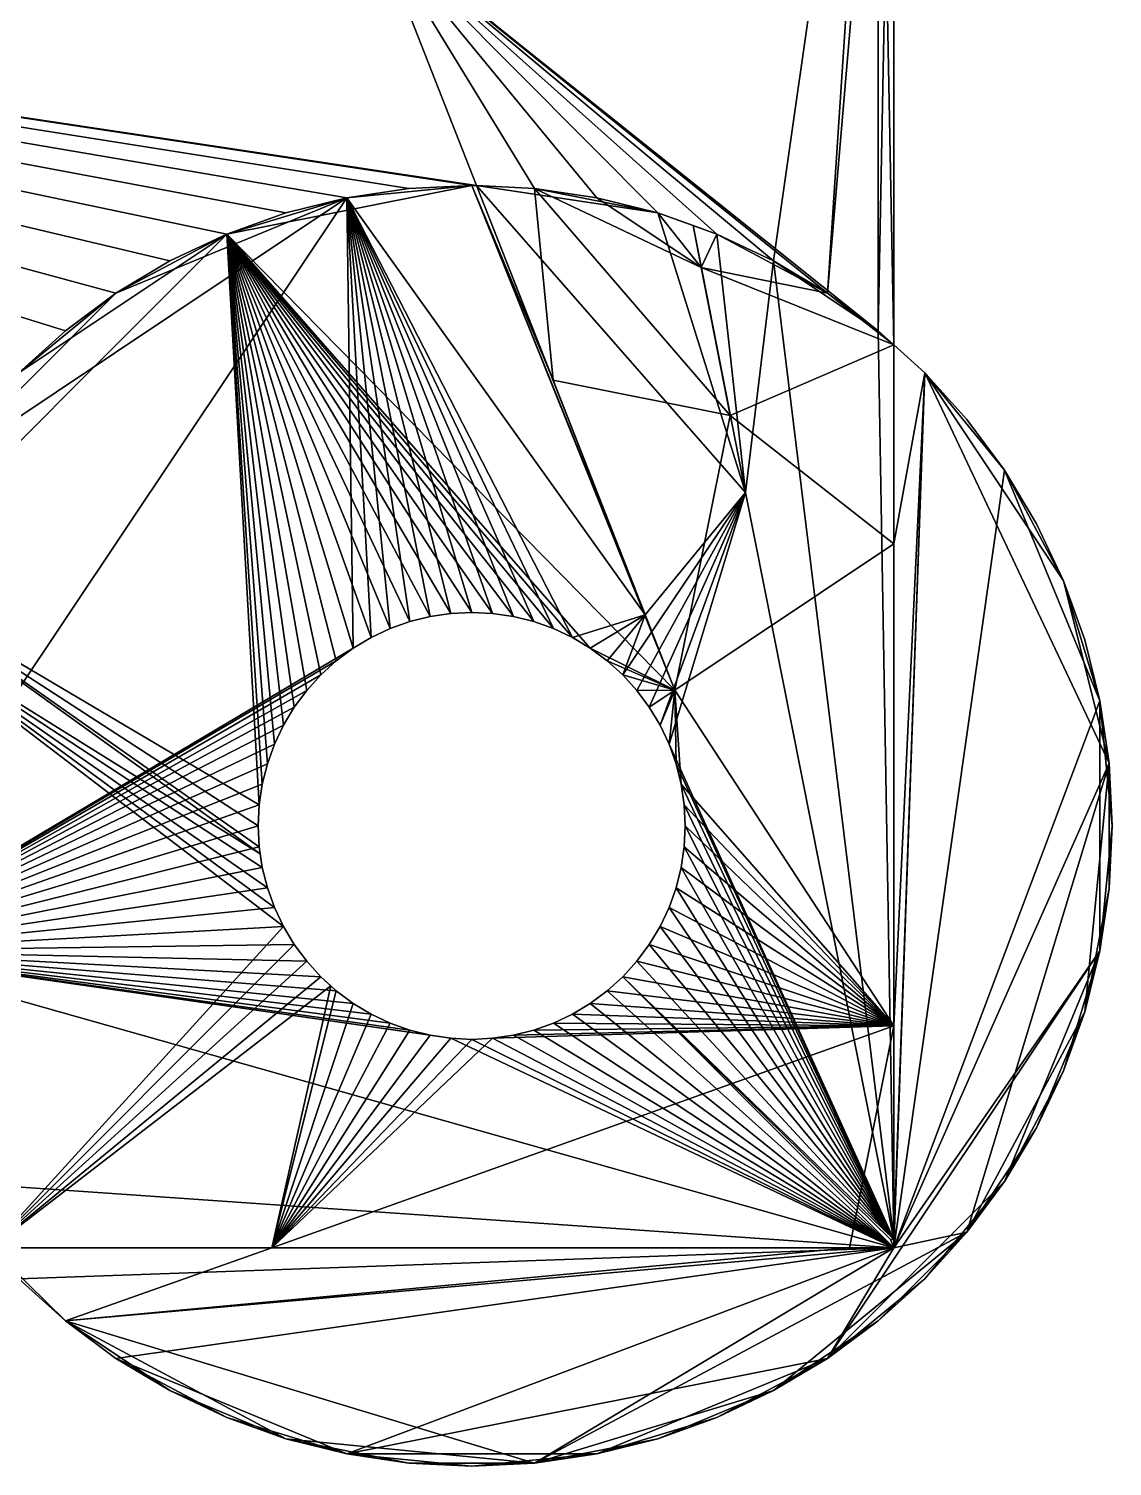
# Model space of a CAD drawing. Extents: x -12 to 12, y -68 to 54.
# Drawn here: x 3.4 to 11.52, y -67.52 to -56.75 of the extents above; entities that cross this region are included whole.
import ezdxf

# ---------------------------------------------------------------- set-up
doc = ezdxf.new("R2010")
doc.units = 0

msp = doc.modelspace()

# ---------------------------------------------------------------- linework, layer by layer
for points in [[(9.88, -52.894, -3), (9.763, -59.014, -3), (9.384, -58.733, -3)], [(9.763, -53, -3), (9.88, -52.894, -3), (9.384, -58.733, -3)], [(9.88, -52.894, -3), (9.88, -59.12, -3), (9.763, -59.014, -3)], [(9.88, -59.12, 3), (9.88, -52.894, 3), (9.763, -53, 3)], [(9.88, -59.12, 3), (9.88, -59.12, -3), (9.88, -52.894, -3)], [(9.88, -59.12, 3), (9.88, -52.894, -3), (9.88, -52.894, 3)], [(6, -56.007, -3), (9.763, -53, -3), (8.98, -58.491, -3)], [(9.763, -59.014, 3), (9.763, -53, 3), (6, -56.007, 3)], [(9.763, -53, -3), (9.384, -58.733, -3), (8.98, -58.491, -3)], [(9.763, -59.014, 3), (9.88, -59.12, 3), (9.763, -53, 3)], [(-6, -56.007, -3), (6, -56.007, -3), (6.754, -57.926, -3)], [(-6, -56.007, -3), (6.754, -57.926, -3), (6.718, -57.925, -3)], [(-6, -56.007, -3), (6.718, -57.925, -3), (6.247, -57.948, -3)], [(-6, -56.007, -3), (6.247, -57.948, -3), (5.781, -58.017, -3)], [(-6, -56.007, -3), (5.781, -58.017, -3), (5.324, -58.131, -3)], [(-6, -56.007, -3), (5.324, -58.131, -3), (4.881, -58.29, -3)], [(-6, -56.007, -3), (4.881, -58.29, -3), (4.455, -58.491, -3)], [(-6, -56.007, -3), (4.455, -58.491, -3), (4.051, -58.733, -3)], [(-6, -56.007, -3), (4.051, -58.733, -3), (3.672, -59.014, -3)], [(-6, -56.007, -3), (3.672, -59.014, -3), (3.323, -59.33, -3)], [(6.754, -57.926, 3), (6, -56.007, 3), (-6, -56.007, 3)], [(6.718, -57.925, 3), (6.754, -57.926, 3), (-6, -56.007, 3)], [(6.247, -57.948, 3), (6.718, -57.925, 3), (-6, -56.007, 3)], [(5.781, -58.017, 3), (6.247, -57.948, 3), (-6, -56.007, 3)], [(5.324, -58.131, 3), (5.781, -58.017, 3), (-6, -56.007, 3)], [(4.881, -58.29, 3), (5.324, -58.131, 3), (-6, -56.007, 3)], [(4.455, -58.491, 3), (4.881, -58.29, 3), (-6, -56.007, 3)], [(4.051, -58.733, 3), (4.455, -58.491, 3), (-6, -56.007, 3)], [(3.672, -59.014, 3), (4.051, -58.733, 3), (-6, -56.007, 3)], [(3.323, -59.33, 3), (3.672, -59.014, 3), (-6, -56.007, 3)], [(6, -56.007, -3), (8.98, -58.491, -3), (8.554, -58.29, -3)], [(6, -56.007, -3), (8.554, -58.29, -3), (8.111, -58.131, -3)], [(6, -56.007, -3), (8.111, -58.131, -3), (7.654, -58.017, -3)], [(6, -56.007, -3), (7.654, -58.017, -3), (7.188, -57.948, -3)], [(6, -56.007, -3), (7.188, -57.948, -3), (6.754, -57.926, -3)], [(9.384, -58.733, 3), (9.763, -59.014, 3), (6, -56.007, 3)], [(8.98, -58.491, 3), (9.384, -58.733, 3), (6, -56.007, 3)], [(8.554, -58.29, 3), (8.98, -58.491, 3), (6, -56.007, 3)], [(8.111, -58.131, 3), (8.554, -58.29, 3), (6, -56.007, 3)], [(7.654, -58.017, 3), (8.111, -58.131, 3), (6, -56.007, 3)], [(7.188, -57.948, 3), (7.654, -58.017, 3), (6, -56.007, 3)], [(6.754, -57.926, 3), (7.188, -57.948, 3), (6, -56.007, 3)], [(6.718, -57.925, 3), (5.781, -58.017, 3), (4.881, -58.29, 3)], [(8.239, -61.708, 3), (6.718, -57.925, 3), (4.881, -58.29, 3)], [(5.781, -58.017, -3), (6.247, -57.948, -3), (6.718, -57.925, -3)], [(5.781, -58.017, -3), (6.718, -57.925, -3), (8.016, -61.142, -3)], [(6.718, -57.925, 3), (6.247, -57.948, 3), (5.781, -58.017, 3)], [(6.718, -57.925, -3), (6.754, -57.926, -3), (8.016, -61.142, -3)], [(7.327, -59.385, 3), (6.754, -57.926, 3), (6.718, -57.925, 3)], [(8.239, -61.708, 3), (7.327, -59.385, 3), (6.718, -57.925, 3)], [(8.768, -60.226, -3), (8.016, -61.142, -3), (6.754, -57.926, -3)], [(6.754, -57.926, -3), (7.188, -57.948, -3), (8.111, -58.131, -3)], [(8.111, -58.131, -3), (8.768, -60.226, -3), (6.754, -57.926, -3)], [(7.188, -57.948, 3), (6.754, -57.926, 3), (7.327, -59.385, 3)], [(7.188, -57.948, -3), (7.654, -58.017, -3), (8.111, -58.131, -3)], [(8.437, -58.54, 3), (7.654, -58.017, 3), (7.188, -57.948, 3)], [(7.188, -57.948, 3), (7.327, -59.385, 3), (8.655, -59.649, 3)], [(8.437, -58.54, 3), (7.188, -57.948, 3), (8.655, -59.649, 3)], [(2.01, -63.661, -3), (2.726, -60.058, -3), (5.781, -58.017, -3)], [(2.01, -63.661, -3), (5.781, -58.017, -3), (5.829, -61.394, -3)], [(2.726, -60.058, -3), (4.051, -58.733, -3), (5.781, -58.017, -3)], [(4.051, -58.733, -3), (4.881, -58.29, -3), (5.781, -58.017, -3)], [(4.881, -58.29, -3), (5.324, -58.131, -3), (5.781, -58.017, -3)], [(5.781, -58.017, 3), (5.324, -58.131, 3), (4.881, -58.29, 3)], [(5.781, -58.017, -3), (8.016, -61.142, -3), (7.472, -61.313, -3)], [(5.781, -58.017, -3), (7.472, -61.313, -3), (7.33, -61.246, -3)], [(5.781, -58.017, -3), (7.33, -61.246, -3), (7.182, -61.193, -3)], [(5.781, -58.017, -3), (7.182, -61.193, -3), (7.03, -61.155, -3)], [(5.781, -58.017, -3), (7.03, -61.155, -3), (6.874, -61.132, -3)], [(5.781, -58.017, -3), (6.874, -61.132, -3), (6.718, -61.125, -3)], [(5.781, -58.017, -3), (6.718, -61.125, -3), (6.561, -61.132, -3)], [(5.781, -58.017, -3), (6.561, -61.132, -3), (6.405, -61.155, -3)], [(5.781, -58.017, -3), (6.405, -61.155, -3), (6.253, -61.193, -3)], [(5.781, -58.017, -3), (6.253, -61.193, -3), (6.105, -61.246, -3)], [(5.781, -58.017, -3), (6.105, -61.246, -3), (5.963, -61.313, -3)], [(5.781, -58.017, -3), (5.963, -61.313, -3), (5.829, -61.394, -3)], [(8.111, -58.131, 3), (7.654, -58.017, 3), (8.437, -58.54, 3)], [(8.554, -58.29, -3), (8.376, -58.226, -3), (8.111, -58.131, -3)], [(8.111, -58.131, -3), (8.376, -58.226, -3), (8.768, -60.226, -3)], [(8.111, -58.131, 3), (8.376, -58.226, 3), (8.554, -58.29, 3)], [(8.111, -58.131, 3), (8.437, -58.54, 3), (8.376, -58.226, 3)], [(8.768, -60.226, -3), (8.376, -58.226, -3), (8.554, -58.29, -3)], [(8.554, -58.29, 3), (8.376, -58.226, 3), (8.437, -58.54, 3)], [(4.881, -58.29, 3), (3.323, -59.33, 3), (2.283, -60.888, 3)], [(4.881, -58.29, 3), (2.283, -60.888, 3), (5.125, -62.568, 3)], [(4.881, -58.29, 3), (4.051, -58.733, 3), (3.323, -59.33, 3)], [(4.051, -58.733, -3), (4.455, -58.491, -3), (4.881, -58.29, -3)], [(4.881, -58.29, 3), (4.455, -58.491, 3), (4.051, -58.733, 3)], [(4.881, -58.29, 3), (5.125, -62.568, 3), (5.148, -62.412, 3)], [(4.881, -58.29, 3), (5.148, -62.412, 3), (5.186, -62.26, 3)], [(4.881, -58.29, 3), (5.186, -62.26, 3), (5.239, -62.112, 3)], [(4.881, -58.29, 3), (5.239, -62.112, 3), (5.306, -61.97, 3)], [(4.881, -58.29, 3), (5.306, -61.97, 3), (5.387, -61.836, 3)], [(4.881, -58.29, 3), (5.387, -61.836, 3), (5.481, -61.709, 3)], [(4.881, -58.29, 3), (5.481, -61.709, 3), (5.586, -61.593, 3)], [(4.881, -58.29, 3), (5.586, -61.593, 3), (5.702, -61.488, 3)], [(4.881, -58.29, 3), (5.702, -61.488, 3), (5.829, -61.394, 3)], [(4.881, -58.29, 3), (5.829, -61.394, 3), (5.963, -61.313, 3)], [(4.881, -58.29, 3), (5.963, -61.313, 3), (6.105, -61.246, 3)], [(4.881, -58.29, 3), (6.105, -61.246, 3), (6.253, -61.193, 3)], [(4.881, -58.29, 3), (6.253, -61.193, 3), (6.405, -61.155, 3)], [(4.881, -58.29, 3), (6.405, -61.155, 3), (6.561, -61.132, 3)], [(4.881, -58.29, 3), (6.561, -61.132, 3), (6.718, -61.125, 3)], [(4.881, -58.29, 3), (6.718, -61.125, 3), (6.874, -61.132, 3)], [(4.881, -58.29, 3), (6.874, -61.132, 3), (7.03, -61.155, 3)], [(4.881, -58.29, 3), (7.03, -61.155, 3), (7.182, -61.193, 3)], [(4.881, -58.29, 3), (7.182, -61.193, 3), (7.33, -61.246, 3)], [(4.881, -58.29, 3), (7.33, -61.246, 3), (7.472, -61.313, 3)], [(4.881, -58.29, 3), (7.472, -61.313, 3), (7.606, -61.394, 3)], [(8.239, -61.708, 3), (4.881, -58.29, 3), (7.606, -61.394, 3)], [(9.384, -58.733, 3), (8.554, -58.29, 3), (8.437, -58.54, 3)], [(8.768, -60.226, -3), (8.554, -58.29, -3), (8.98, -58.491, -3)], [(9.384, -58.733, 3), (8.98, -58.491, 3), (8.554, -58.29, 3)], [(8.768, -60.226, -3), (8.98, -58.491, -3), (9.88, -65.824, -3)], [(8.98, -58.491, -3), (9.384, -58.733, -3), (9.763, -59.014, -3)], [(8.98, -58.491, -3), (9.763, -59.014, -3), (9.88, -65.824, -3)], [(9.88, -59.12, 3), (9.384, -58.733, 3), (8.437, -58.54, 3)], [(8.437, -58.54, 3), (8.655, -59.649, 3), (9.88, -59.12, 3)], [(2.726, -60.058, -3), (3.323, -59.33, -3), (4.051, -58.733, -3)], [(3.323, -59.33, -3), (3.672, -59.014, -3), (4.051, -58.733, -3)], [(4.051, -58.733, 3), (3.672, -59.014, 3), (3.323, -59.33, 3)], [(9.88, -59.12, 3), (9.763, -59.014, 3), (9.384, -58.733, 3)], [(9.763, -59.014, -3), (9.88, -59.12, -3), (9.88, -65.824, -3)], [(8.655, -59.649, 3), (9.88, -60.611, 3), (9.88, -59.12, 3)], [(10.112, -59.33, 3), (9.88, -59.12, 3), (9.88, -60.611, 3)], [(9.88, -59.12, 3), (10.112, -59.33, 3), (10.112, -59.33, -3)], [(9.88, -59.12, 3), (10.112, -59.33, -3), (9.88, -59.12, -3)], [(9.88, -65.824, -3), (9.88, -59.12, -3), (10.112, -59.33, -3)], [(10.112, -59.33, 3), (9.88, -60.611, 3), (9.88, -64.223, 3)], [(10.112, -59.33, 3), (9.88, -64.223, 3), (9.88, -65.887, 3)], [(11.494, -62.254, 3), (10.112, -59.33, 3), (9.88, -65.887, 3)], [(9.88, -65.887, -3), (9.88, -65.824, -3), (10.112, -59.33, -3)], [(9.88, -65.887, -3), (10.112, -59.33, -3), (10.709, -60.058, -3)], [(10.112, -59.33, -3), (10.112, -59.33, 3), (10.428, -59.679, 3)], [(10.112, -59.33, -3), (10.428, -59.679, 3), (10.428, -59.679, -3)], [(10.709, -60.058, 3), (10.428, -59.679, 3), (10.112, -59.33, 3)], [(11.152, -60.888, 3), (10.709, -60.058, 3), (10.112, -59.33, 3)], [(11.494, -62.254, 3), (11.152, -60.888, 3), (10.112, -59.33, 3)], [(10.112, -59.33, -3), (10.428, -59.679, -3), (10.709, -60.058, -3)], [(8.239, -61.708, 3), (8.655, -59.649, 3), (7.327, -59.385, 3)], [(8.655, -59.649, 3), (8.239, -61.708, 3), (9.88, -60.611, 3)], [(10.428, -59.679, -3), (10.428, -59.679, 3), (10.709, -60.058, 3)], [(10.428, -59.679, -3), (10.709, -60.058, 3), (10.709, -60.058, -3)], [(9.88, -65.887, -3), (10.709, -60.058, -3), (11.425, -61.788, -3)], [(10.709, -60.058, -3), (10.709, -60.058, 3), (10.951, -60.462, 3)], [(10.709, -60.058, -3), (10.951, -60.462, 3), (10.951, -60.462, -3)], [(11.152, -60.888, 3), (10.951, -60.462, 3), (10.709, -60.058, 3)], [(10.709, -60.058, -3), (10.951, -60.462, -3), (11.152, -60.888, -3)], [(10.709, -60.058, -3), (11.152, -60.888, -3), (11.425, -61.788, -3)], [(7.849, -61.593, -3), (8.016, -61.142, -3), (8.768, -60.226, -3)], [(7.954, -61.709, -3), (7.849, -61.593, -3), (8.768, -60.226, -3)], [(8.048, -61.836, -3), (7.954, -61.709, -3), (8.768, -60.226, -3)], [(8.129, -61.97, -3), (8.048, -61.836, -3), (8.768, -60.226, -3)], [(8.196, -62.112, -3), (8.129, -61.97, -3), (8.768, -60.226, -3)], [(8.196, -62.112, -3), (8.768, -60.226, -3), (9.88, -65.824, -3)], [(10.951, -60.462, -3), (10.951, -60.462, 3), (11.152, -60.888, 3)], [(10.951, -60.462, -3), (11.152, -60.888, 3), (11.152, -60.888, -3)], [(9.88, -64.223, 3), (9.88, -60.611, 3), (8.239, -61.708, 3)], [(2.283, -60.888, 3), (2.203, -61.111, 3), (5.133, -62.934, 3)], [(2.283, -60.888, 3), (5.133, -62.934, 3), (5.125, -62.881, 3)], [(2.283, -60.888, 3), (5.125, -62.881, 3), (5.118, -62.725, 3)], [(2.283, -60.888, 3), (5.118, -62.725, 3), (5.125, -62.568, 3)], [(11.152, -60.888, -3), (11.152, -60.888, 3), (11.311, -61.331, 3)], [(11.152, -60.888, -3), (11.311, -61.331, 3), (11.311, -61.331, -3)], [(11.425, -61.788, 3), (11.311, -61.331, 3), (11.152, -60.888, 3)], [(11.494, -62.254, 3), (11.425, -61.788, 3), (11.152, -60.888, 3)], [(11.152, -60.888, -3), (11.311, -61.331, -3), (11.425, -61.788, -3)], [(5.148, -63.037, 3), (5.133, -62.934, 3), (2.203, -61.111, 3)], [(5.186, -63.189, 3), (5.148, -63.037, 3), (2.203, -61.111, 3)], [(5.239, -63.337, 3), (5.186, -63.189, 3), (2.203, -61.111, 3)], [(5.306, -63.479, 3), (5.239, -63.337, 3), (2.203, -61.111, 3)], [(3.113, -65.887, 3), (5.306, -63.479, 3), (2.203, -61.111, 3)], [(6.253, -61.193, -3), (6.253, -61.193, 3), (6.105, -61.246, 3)], [(6.253, -61.193, -3), (6.105, -61.246, 3), (6.105, -61.246, -3)], [(6.405, -61.155, -3), (6.405, -61.155, 3), (6.253, -61.193, 3)], [(6.405, -61.155, -3), (6.253, -61.193, 3), (6.253, -61.193, -3)], [(6.561, -61.132, -3), (6.561, -61.132, 3), (6.405, -61.155, 3)], [(6.561, -61.132, -3), (6.405, -61.155, 3), (6.405, -61.155, -3)], [(6.718, -61.125, -3), (6.718, -61.125, 3), (6.561, -61.132, 3)], [(6.718, -61.125, -3), (6.561, -61.132, 3), (6.561, -61.132, -3)], [(6.874, -61.132, -3), (6.874, -61.132, 3), (6.718, -61.125, 3)], [(6.874, -61.132, -3), (6.718, -61.125, 3), (6.718, -61.125, -3)], [(7.03, -61.155, -3), (7.03, -61.155, 3), (6.874, -61.132, 3)], [(7.03, -61.155, -3), (6.874, -61.132, 3), (6.874, -61.132, -3)], [(7.182, -61.193, -3), (7.182, -61.193, 3), (7.03, -61.155, 3)], [(7.182, -61.193, -3), (7.03, -61.155, 3), (7.03, -61.155, -3)], [(7.33, -61.246, -3), (7.33, -61.246, 3), (7.182, -61.193, 3)], [(7.33, -61.246, -3), (7.182, -61.193, 3), (7.182, -61.193, -3)], [(8.016, -61.142, -3), (7.606, -61.394, -3), (7.472, -61.313, -3)], [(8.016, -61.142, -3), (7.733, -61.488, -3), (7.606, -61.394, -3)], [(7.849, -61.593, -3), (7.733, -61.488, -3), (8.016, -61.142, -3)], [(6.105, -61.246, -3), (6.105, -61.246, 3), (5.963, -61.313, 3)], [(6.105, -61.246, -3), (5.963, -61.313, 3), (5.963, -61.313, -3)], [(7.472, -61.313, -3), (7.472, -61.313, 3), (7.33, -61.246, 3)], [(7.472, -61.313, -3), (7.33, -61.246, 3), (7.33, -61.246, -3)], [(2.01, -63.661, -3), (5.829, -61.394, -3), (5.702, -61.488, -3)], [(5.829, -61.394, -3), (5.829, -61.394, 3), (5.702, -61.488, 3)], [(5.829, -61.394, -3), (5.702, -61.488, 3), (5.702, -61.488, -3)], [(5.963, -61.313, -3), (5.963, -61.313, 3), (5.829, -61.394, 3)], [(5.963, -61.313, -3), (5.829, -61.394, 3), (5.829, -61.394, -3)], [(7.606, -61.394, -3), (7.606, -61.394, 3), (7.472, -61.313, 3)], [(7.606, -61.394, -3), (7.472, -61.313, 3), (7.472, -61.313, -3)], [(8.239, -61.708, 3), (7.606, -61.394, 3), (7.733, -61.488, 3)], [(7.733, -61.488, -3), (7.733, -61.488, 3), (7.606, -61.394, 3)], [(7.733, -61.488, -3), (7.606, -61.394, 3), (7.606, -61.394, -3)], [(11.311, -61.331, -3), (11.311, -61.331, 3), (11.425, -61.788, 3)], [(11.311, -61.331, -3), (11.425, -61.788, 3), (11.425, -61.788, -3)], [(2.01, -63.661, -3), (5.702, -61.488, -3), (5.586, -61.593, -3)], [(5.702, -61.488, -3), (5.702, -61.488, 3), (5.586, -61.593, 3)], [(5.702, -61.488, -3), (5.586, -61.593, 3), (5.586, -61.593, -3)], [(8.239, -61.708, 3), (7.733, -61.488, 3), (7.849, -61.593, 3)], [(7.733, -61.488, 3), (7.733, -61.488, -3), (7.849, -61.593, -3)], [(7.733, -61.488, 3), (7.849, -61.593, -3), (7.849, -61.593, 3)], [(2.01, -63.661, -3), (5.586, -61.593, -3), (5.481, -61.709, -3)], [(5.586, -61.593, -3), (5.586, -61.593, 3), (5.481, -61.709, 3)], [(5.586, -61.593, -3), (5.481, -61.709, 3), (5.481, -61.709, -3)], [(8.239, -61.708, 3), (7.849, -61.593, 3), (7.954, -61.709, 3)], [(7.954, -61.709, 3), (7.849, -61.593, 3), (7.849, -61.593, -3)], [(7.954, -61.709, 3), (7.849, -61.593, -3), (7.954, -61.709, -3)], [(2.01, -63.661, -3), (5.481, -61.709, -3), (5.387, -61.836, -3)], [(5.481, -61.709, -3), (5.481, -61.709, 3), (5.387, -61.836, 3)], [(5.481, -61.709, -3), (5.387, -61.836, 3), (5.387, -61.836, -3)], [(8.239, -61.708, 3), (7.954, -61.709, 3), (8.048, -61.836, 3)], [(8.048, -61.836, 3), (7.954, -61.709, 3), (7.954, -61.709, -3)], [(8.048, -61.836, 3), (7.954, -61.709, -3), (8.048, -61.836, -3)], [(8.239, -61.708, 3), (8.048, -61.836, 3), (8.129, -61.97, 3)], [(8.129, -61.97, 3), (8.196, -62.112, 3), (8.239, -61.708, 3)], [(8.196, -62.112, 3), (8.249, -62.26, 3), (8.239, -61.708, 3)], [(8.287, -62.412, 3), (9.88, -64.223, 3), (8.239, -61.708, 3)], [(8.249, -62.26, 3), (8.287, -62.412, 3), (8.239, -61.708, 3)], [(2.01, -63.661, -3), (5.387, -61.836, -3), (5.306, -61.97, -3)], [(5.387, -61.836, -3), (5.387, -61.836, 3), (5.306, -61.97, 3)], [(5.387, -61.836, -3), (5.306, -61.97, 3), (5.306, -61.97, -3)], [(8.129, -61.97, 3), (8.048, -61.836, 3), (8.048, -61.836, -3)], [(8.129, -61.97, 3), (8.048, -61.836, -3), (8.129, -61.97, -3)], [(9.88, -65.887, -3), (11.425, -61.788, -3), (11.425, -63.661, -3)], [(11.425, -61.788, -3), (11.425, -61.788, 3), (11.494, -62.254, 3)], [(11.425, -61.788, -3), (11.494, -62.254, 3), (11.494, -62.254, -3)], [(11.425, -61.788, -3), (11.494, -62.254, -3), (11.518, -62.725, -3)], [(11.425, -61.788, -3), (11.518, -62.725, -3), (11.425, -63.661, -3)], [(2.01, -63.661, -3), (5.306, -61.97, -3), (5.239, -62.112, -3)], [(5.306, -61.97, -3), (5.306, -61.97, 3), (5.239, -62.112, 3)], [(5.306, -61.97, -3), (5.239, -62.112, 3), (5.239, -62.112, -3)], [(8.196, -62.112, 3), (8.129, -61.97, 3), (8.129, -61.97, -3)], [(8.196, -62.112, 3), (8.129, -61.97, -3), (8.196, -62.112, -3)], [(2.01, -63.661, -3), (5.239, -62.112, -3), (5.186, -62.26, -3)], [(5.239, -62.112, -3), (5.239, -62.112, 3), (5.186, -62.26, 3)], [(5.239, -62.112, -3), (5.186, -62.26, 3), (5.186, -62.26, -3)], [(8.249, -62.26, -3), (8.196, -62.112, -3), (9.88, -65.824, -3)], [(8.249, -62.26, 3), (8.196, -62.112, 3), (8.196, -62.112, -3)], [(8.249, -62.26, 3), (8.196, -62.112, -3), (8.249, -62.26, -3)], [(2.01, -63.661, -3), (5.186, -62.26, -3), (5.148, -62.412, -3)], [(5.186, -62.26, -3), (5.186, -62.26, 3), (5.148, -62.412, 3)], [(5.186, -62.26, -3), (5.148, -62.412, 3), (5.148, -62.412, -3)], [(8.287, -62.412, -3), (8.249, -62.26, -3), (9.88, -65.824, -3)], [(8.287, -62.412, 3), (8.249, -62.26, 3), (8.249, -62.26, -3)], [(8.287, -62.412, 3), (8.249, -62.26, -3), (8.287, -62.412, -3)], [(10.428, -65.77, 3), (11.494, -62.254, 3), (9.88, -65.887, 3)], [(10.428, -65.77, 3), (11.311, -64.118, 3), (11.494, -62.254, 3)], [(11.311, -64.118, 3), (11.494, -63.195, 3), (11.494, -62.254, 3)], [(11.494, -62.254, -3), (11.494, -62.254, 3), (11.518, -62.725, 3)], [(11.494, -62.254, -3), (11.518, -62.725, 3), (11.518, -62.725, -3)], [(11.494, -63.195, 3), (11.518, -62.725, 3), (11.494, -62.254, 3)], [(2.01, -63.661, -3), (5.148, -62.412, -3), (5.125, -62.568, -3)], [(5.148, -62.412, -3), (5.148, -62.412, 3), (5.125, -62.568, 3)], [(5.148, -62.412, -3), (5.125, -62.568, 3), (5.125, -62.568, -3)], [(8.31, -62.568, -3), (8.287, -62.412, -3), (9.88, -65.824, -3)], [(8.287, -62.412, 3), (8.31, -62.568, 3), (9.88, -64.223, 3)], [(8.31, -62.568, 3), (8.287, -62.412, 3), (8.287, -62.412, -3)], [(8.31, -62.568, 3), (8.287, -62.412, -3), (8.31, -62.568, -3)], [(2.01, -63.661, -3), (5.125, -62.568, -3), (5.118, -62.725, -3)], [(5.125, -62.568, -3), (5.125, -62.568, 3), (5.118, -62.725, 3)], [(5.125, -62.568, -3), (5.118, -62.725, 3), (5.118, -62.725, -3)], [(9.88, -65.824, -3), (8.318, -62.725, -3), (8.31, -62.568, -3)], [(8.31, -62.568, 3), (8.318, -62.725, 3), (9.88, -64.223, 3)], [(8.318, -62.725, 3), (8.31, -62.568, 3), (8.31, -62.568, -3)], [(8.318, -62.725, 3), (8.31, -62.568, -3), (8.318, -62.725, -3)], [(2.01, -63.661, -3), (5.118, -62.725, -3), (5.125, -62.881, -3)], [(5.125, -62.881, 3), (5.125, -62.881, -3), (5.118, -62.725, -3)], [(5.125, -62.881, 3), (5.118, -62.725, -3), (5.118, -62.725, 3)], [(9.88, -65.824, -3), (8.31, -62.881, -3), (8.318, -62.725, -3)], [(8.318, -62.725, 3), (8.31, -62.881, 3), (9.88, -64.223, 3)], [(8.31, -62.881, 3), (8.318, -62.725, 3), (8.318, -62.725, -3)], [(8.31, -62.881, 3), (8.318, -62.725, -3), (8.31, -62.881, -3)], [(11.518, -62.725, -3), (11.494, -63.195, -3), (11.425, -63.661, -3)], [(11.518, -62.725, -3), (11.518, -62.725, 3), (11.494, -63.195, 3)], [(11.518, -62.725, -3), (11.494, -63.195, 3), (11.494, -63.195, -3)], [(5.125, -62.881, -3), (5.148, -63.037, -3), (2.01, -63.661, -3)], [(5.148, -63.037, -3), (5.125, -62.881, -3), (5.125, -62.881, 3)], [(5.148, -63.037, -3), (5.125, -62.881, 3), (5.133, -62.934, 3)], [(9.88, -65.824, -3), (8.287, -63.037, -3), (8.31, -62.881, -3)], [(8.31, -62.881, 3), (8.287, -63.037, 3), (9.88, -64.223, 3)], [(8.287, -63.037, 3), (8.31, -62.881, 3), (8.31, -62.881, -3)], [(8.287, -63.037, 3), (8.31, -62.881, -3), (8.287, -63.037, -3)], [(5.133, -62.934, 3), (5.148, -63.037, 3), (5.148, -63.037, -3)], [(5.148, -63.037, -3), (5.186, -63.189, -3), (2.01, -63.661, -3)], [(5.148, -63.037, -3), (5.148, -63.037, 3), (5.186, -63.189, 3)], [(5.148, -63.037, -3), (5.186, -63.189, 3), (5.186, -63.189, -3)], [(9.88, -65.824, -3), (8.249, -63.189, -3), (8.287, -63.037, -3)], [(8.287, -63.037, 3), (8.249, -63.189, 3), (9.88, -64.223, 3)], [(8.249, -63.189, 3), (8.287, -63.037, 3), (8.287, -63.037, -3)], [(8.249, -63.189, 3), (8.287, -63.037, -3), (8.249, -63.189, -3)], [(5.186, -63.189, -3), (5.239, -63.337, -3), (2.01, -63.661, -3)], [(5.186, -63.189, -3), (5.186, -63.189, 3), (5.239, -63.337, 3)], [(5.186, -63.189, -3), (5.239, -63.337, 3), (5.239, -63.337, -3)], [(9.88, -65.824, -3), (8.196, -63.337, -3), (8.249, -63.189, -3)], [(8.249, -63.189, 3), (8.196, -63.337, 3), (9.88, -64.223, 3)], [(8.196, -63.337, 3), (8.249, -63.189, 3), (8.249, -63.189, -3)], [(8.196, -63.337, 3), (8.249, -63.189, -3), (8.196, -63.337, -3)], [(11.311, -64.118, 3), (11.425, -63.661, 3), (11.494, -63.195, 3)], [(11.494, -63.195, -3), (11.494, -63.195, 3), (11.425, -63.661, 3)], [(11.494, -63.195, -3), (11.425, -63.661, 3), (11.425, -63.661, -3)], [(5.239, -63.337, -3), (5.306, -63.479, -3), (2.01, -63.661, -3)], [(5.239, -63.337, -3), (5.239, -63.337, 3), (5.306, -63.479, 3)], [(5.239, -63.337, -3), (5.306, -63.479, 3), (5.306, -63.479, -3)], [(9.88, -65.824, -3), (8.129, -63.479, -3), (8.196, -63.337, -3)], [(8.196, -63.337, 3), (8.129, -63.479, 3), (9.88, -64.223, 3)], [(8.129, -63.479, 3), (8.196, -63.337, 3), (8.196, -63.337, -3)], [(8.129, -63.479, 3), (8.196, -63.337, -3), (8.129, -63.479, -3)], [(5.306, -63.479, -3), (5.387, -63.613, -3), (2.01, -63.661, -3)], [(3.113, -65.887, 3), (5.387, -63.613, 3), (5.306, -63.479, 3)], [(5.306, -63.479, -3), (5.306, -63.479, 3), (5.387, -63.613, 3)], [(5.306, -63.479, -3), (5.387, -63.613, 3), (5.387, -63.613, -3)], [(9.88, -65.824, -3), (8.048, -63.613, -3), (8.129, -63.479, -3)], [(8.129, -63.479, 3), (8.048, -63.613, 3), (9.88, -64.223, 3)], [(8.048, -63.613, 3), (8.129, -63.479, 3), (8.129, -63.479, -3)], [(8.048, -63.613, 3), (8.129, -63.479, -3), (8.048, -63.613, -3)], [(5.387, -63.613, -3), (5.481, -63.74, -3), (2.01, -63.661, -3)], [(9.88, -65.887, -3), (2.726, -65.391, -3), (2.01, -63.661, -3)], [(6.561, -64.317, -3), (9.88, -65.887, -3), (2.01, -63.661, -3)], [(6.405, -64.294, -3), (6.561, -64.317, -3), (2.01, -63.661, -3)], [(6.253, -64.256, -3), (6.405, -64.294, -3), (2.01, -63.661, -3)], [(6.105, -64.203, -3), (6.253, -64.256, -3), (2.01, -63.661, -3)], [(5.963, -64.136, -3), (6.105, -64.203, -3), (2.01, -63.661, -3)], [(5.829, -64.055, -3), (5.963, -64.136, -3), (2.01, -63.661, -3)], [(5.702, -63.961, -3), (5.829, -64.055, -3), (2.01, -63.661, -3)], [(5.586, -63.856, -3), (5.702, -63.961, -3), (2.01, -63.661, -3)], [(5.481, -63.74, -3), (5.586, -63.856, -3), (2.01, -63.661, -3)], [(3.113, -65.887, 3), (5.481, -63.74, 3), (5.387, -63.613, 3)], [(5.387, -63.613, -3), (5.387, -63.613, 3), (5.481, -63.74, 3)], [(5.387, -63.613, -3), (5.481, -63.74, 3), (5.481, -63.74, -3)], [(9.88, -65.824, -3), (7.954, -63.74, -3), (8.048, -63.613, -3)], [(8.048, -63.613, 3), (7.954, -63.74, 3), (9.88, -64.223, 3)], [(7.954, -63.74, 3), (8.048, -63.613, 3), (8.048, -63.613, -3)], [(7.954, -63.74, 3), (8.048, -63.613, -3), (7.954, -63.74, -3)], [(11.425, -63.661, -3), (10.709, -65.391, -3), (9.384, -66.716, -3)], [(9.88, -65.887, -3), (11.425, -63.661, -3), (9.384, -66.716, -3)], [(11.425, -63.661, -3), (11.152, -64.561, -3), (10.709, -65.391, -3)], [(11.425, -63.661, -3), (11.311, -64.118, -3), (11.152, -64.561, -3)], [(11.425, -63.661, -3), (11.425, -63.661, 3), (11.311, -64.118, 3)], [(11.425, -63.661, -3), (11.311, -64.118, 3), (11.311, -64.118, -3)], [(3.113, -65.887, 3), (5.586, -63.856, 3), (5.481, -63.74, 3)], [(5.481, -63.74, -3), (5.481, -63.74, 3), (5.586, -63.856, 3)], [(5.481, -63.74, -3), (5.586, -63.856, 3), (5.586, -63.856, -3)], [(9.88, -65.824, -3), (7.849, -63.856, -3), (7.954, -63.74, -3)], [(7.954, -63.74, 3), (7.849, -63.856, 3), (9.88, -64.223, 3)], [(7.849, -63.856, 3), (7.954, -63.74, 3), (7.954, -63.74, -3)], [(7.849, -63.856, 3), (7.954, -63.74, -3), (7.849, -63.856, -3)], [(3.113, -65.887, 3), (5.661, -63.924, 3), (5.586, -63.856, 3)], [(5.702, -63.961, -3), (5.586, -63.856, -3), (5.586, -63.856, 3)], [(5.661, -63.924, 3), (5.702, -63.961, -3), (5.586, -63.856, 3)], [(7.733, -63.961, -3), (7.849, -63.856, -3), (9.88, -65.887, -3)], [(7.849, -63.856, 3), (7.733, -63.961, 3), (9.88, -64.223, 3)], [(7.733, -63.961, 3), (7.849, -63.856, 3), (7.849, -63.856, -3)], [(7.733, -63.961, 3), (7.849, -63.856, -3), (7.733, -63.961, -3)], [(7.849, -63.856, -3), (9.856, -65.826, -3), (9.88, -65.887, -3)], [(9.88, -65.824, -3), (9.856, -65.826, -3), (7.849, -63.856, -3)], [(3.113, -65.887, 3), (5.219, -65.887, 3), (5.661, -63.924, 3)], [(5.702, -63.961, 3), (5.661, -63.924, 3), (5.219, -65.887, 3)], [(5.829, -64.055, 3), (5.702, -63.961, 3), (5.219, -65.887, 3)], [(5.661, -63.924, 3), (5.702, -63.961, 3), (5.702, -63.961, -3)], [(5.702, -63.961, 3), (5.829, -64.055, 3), (5.829, -64.055, -3)], [(5.702, -63.961, 3), (5.829, -64.055, -3), (5.702, -63.961, -3)], [(7.606, -64.055, -3), (7.733, -63.961, -3), (9.88, -65.887, -3)], [(7.733, -63.961, 3), (7.606, -64.055, 3), (9.88, -64.223, 3)], [(7.606, -64.055, 3), (7.733, -63.961, 3), (7.733, -63.961, -3)], [(7.606, -64.055, 3), (7.733, -63.961, -3), (7.606, -64.055, -3)], [(5.963, -64.136, 3), (5.829, -64.055, 3), (5.219, -65.887, 3)], [(5.829, -64.055, 3), (5.963, -64.136, 3), (5.963, -64.136, -3)], [(5.829, -64.055, 3), (5.963, -64.136, -3), (5.829, -64.055, -3)], [(7.472, -64.136, -3), (7.606, -64.055, -3), (9.88, -65.887, -3)], [(7.606, -64.055, 3), (7.472, -64.136, 3), (9.88, -64.223, 3)], [(7.472, -64.136, 3), (7.606, -64.055, 3), (7.606, -64.055, -3)], [(7.472, -64.136, 3), (7.606, -64.055, -3), (7.472, -64.136, -3)], [(6.105, -64.203, 3), (5.963, -64.136, 3), (5.219, -65.887, 3)], [(6.253, -64.256, 3), (6.105, -64.203, 3), (5.219, -65.887, 3)], [(5.963, -64.136, 3), (6.105, -64.203, 3), (6.105, -64.203, -3)], [(5.963, -64.136, 3), (6.105, -64.203, -3), (5.963, -64.136, -3)], [(6.105, -64.203, 3), (6.253, -64.256, 3), (6.253, -64.256, -3)], [(6.105, -64.203, 3), (6.253, -64.256, -3), (6.105, -64.203, -3)], [(7.182, -64.256, -3), (7.33, -64.203, -3), (9.88, -65.887, -3)], [(7.33, -64.203, 3), (7.182, -64.256, 3), (9.88, -64.223, 3)], [(7.182, -64.256, 3), (7.33, -64.203, 3), (7.33, -64.203, -3)], [(7.182, -64.256, 3), (7.33, -64.203, -3), (7.182, -64.256, -3)], [(7.33, -64.203, -3), (7.472, -64.136, -3), (9.88, -65.887, -3)], [(7.472, -64.136, 3), (7.33, -64.203, 3), (9.88, -64.223, 3)], [(7.33, -64.203, 3), (7.472, -64.136, 3), (7.472, -64.136, -3)], [(7.33, -64.203, 3), (7.472, -64.136, -3), (7.33, -64.203, -3)], [(10.428, -65.77, 3), (10.951, -64.987, 3), (11.311, -64.118, 3)], [(10.951, -64.987, 3), (11.152, -64.561, 3), (11.311, -64.118, 3)], [(11.311, -64.118, -3), (11.311, -64.118, 3), (11.152, -64.561, 3)], [(11.311, -64.118, -3), (11.152, -64.561, 3), (11.152, -64.561, -3)], [(5.219, -65.887, 3), (9.549, -65.887, 3), (9.88, -64.223, 3)], [(6.874, -64.317, 3), (5.219, -65.887, 3), (9.88, -64.223, 3)], [(6.405, -64.294, 3), (6.253, -64.256, 3), (5.219, -65.887, 3)], [(6.561, -64.317, 3), (6.405, -64.294, 3), (5.219, -65.887, 3)], [(6.718, -64.325, 3), (6.561, -64.317, 3), (5.219, -65.887, 3)], [(6.874, -64.317, 3), (6.718, -64.325, 3), (5.219, -65.887, 3)], [(6.253, -64.256, 3), (6.405, -64.294, 3), (6.405, -64.294, -3)], [(6.253, -64.256, 3), (6.405, -64.294, -3), (6.253, -64.256, -3)], [(6.405, -64.294, 3), (6.561, -64.317, 3), (6.561, -64.317, -3)], [(6.405, -64.294, 3), (6.561, -64.317, -3), (6.405, -64.294, -3)], [(6.561, -64.317, -3), (6.718, -64.325, -3), (9.88, -65.887, -3)], [(6.561, -64.317, 3), (6.718, -64.325, 3), (6.718, -64.325, -3)], [(6.561, -64.317, 3), (6.718, -64.325, -3), (6.561, -64.317, -3)], [(6.718, -64.325, -3), (6.874, -64.317, -3), (9.88, -65.887, -3)], [(6.718, -64.325, 3), (6.874, -64.317, 3), (6.874, -64.317, -3)], [(6.718, -64.325, 3), (6.874, -64.317, -3), (6.718, -64.325, -3)], [(7.03, -64.294, 3), (6.874, -64.317, 3), (9.88, -64.223, 3)], [(6.874, -64.317, -3), (7.03, -64.294, -3), (9.88, -65.887, -3)], [(6.874, -64.317, 3), (7.03, -64.294, 3), (7.03, -64.294, -3)], [(6.874, -64.317, 3), (7.03, -64.294, -3), (6.874, -64.317, -3)], [(7.182, -64.256, 3), (7.03, -64.294, 3), (9.88, -64.223, 3)], [(7.03, -64.294, -3), (7.182, -64.256, -3), (9.88, -65.887, -3)], [(7.182, -64.256, -3), (7.03, -64.294, -3), (7.03, -64.294, 3)], [(7.182, -64.256, -3), (7.03, -64.294, 3), (7.182, -64.256, 3)], [(9.88, -65.887, 3), (9.88, -64.223, 3), (9.549, -65.887, 3)], [(11.152, -64.561, -3), (10.951, -64.987, -3), (10.709, -65.391, -3)], [(11.152, -64.561, -3), (11.152, -64.561, 3), (10.951, -64.987, 3)], [(11.152, -64.561, -3), (10.951, -64.987, 3), (10.951, -64.987, -3)], [(10.428, -65.77, 3), (10.709, -65.391, 3), (10.951, -64.987, 3)], [(10.951, -64.987, -3), (10.951, -64.987, 3), (10.709, -65.391, 3)], [(10.951, -64.987, -3), (10.709, -65.391, 3), (10.709, -65.391, -3)], [(9.88, -65.887, -3), (3.113, -65.887, -3), (2.726, -65.391, -3)], [(10.709, -65.391, -3), (10.112, -66.119, -3), (9.384, -66.716, -3)], [(10.709, -65.391, -3), (10.428, -65.77, -3), (10.112, -66.119, -3)], [(10.709, -65.391, -3), (10.709, -65.391, 3), (10.428, -65.77, 3)], [(10.709, -65.391, -3), (10.428, -65.77, 3), (10.428, -65.77, -3)], [(7.188, -67.501, 3), (8.98, -66.958, 3), (10.428, -65.77, 3)], [(9.88, -65.887, 3), (7.188, -67.501, 3), (10.428, -65.77, 3)], [(8.98, -66.958, 3), (9.763, -66.435, 3), (10.428, -65.77, 3)], [(9.763, -66.435, 3), (10.112, -66.119, 3), (10.428, -65.77, 3)], [(9.88, -65.887, -3), (9.856, -65.826, -3), (9.88, -65.824, -3)], [(10.428, -65.77, -3), (10.428, -65.77, 3), (10.112, -66.119, 3)], [(10.428, -65.77, -3), (10.112, -66.119, 3), (10.112, -66.119, -3)], [(3.113, -65.887, 3), (3.323, -66.119, 3), (3.672, -66.435, 3)], [(5.219, -65.887, 3), (3.113, -65.887, 3), (3.672, -66.435, 3)], [(3.323, -66.119, -3), (3.113, -65.887, -3), (9.88, -65.887, -3)], [(3.672, -66.435, -3), (3.323, -66.119, -3), (9.88, -65.887, -3)], [(9.549, -65.887, 3), (5.219, -65.887, 3), (3.672, -66.435, 3)], [(9.88, -65.887, 3), (9.549, -65.887, 3), (3.672, -66.435, 3)], [(9.88, -65.887, 3), (3.672, -66.435, 3), (7.188, -67.501, 3)], [(4.051, -66.716, -3), (3.672, -66.435, -3), (9.88, -65.887, -3)], [(5.781, -67.432, -3), (4.051, -66.716, -3), (9.88, -65.887, -3)], [(9.384, -66.716, -3), (5.781, -67.432, -3), (9.88, -65.887, -3)], [(3.672, -66.435, -3), (3.672, -66.435, 3), (3.323, -66.119, 3)], [(3.672, -66.435, -3), (3.323, -66.119, 3), (3.323, -66.119, -3)], [(10.112, -66.119, -3), (9.763, -66.435, -3), (9.384, -66.716, -3)], [(10.112, -66.119, -3), (10.112, -66.119, 3), (9.763, -66.435, 3)], [(10.112, -66.119, -3), (9.763, -66.435, 3), (9.763, -66.435, -3)], [(4.051, -66.716, -3), (4.051, -66.716, 3), (3.672, -66.435, 3)], [(4.051, -66.716, -3), (3.672, -66.435, 3), (3.672, -66.435, -3)], [(3.672, -66.435, 3), (4.051, -66.716, 3), (4.455, -66.958, 3)], [(3.672, -66.435, 3), (4.455, -66.958, 3), (5.324, -67.318, 3)], [(3.672, -66.435, 3), (5.324, -67.318, 3), (7.188, -67.501, 3)], [(8.98, -66.958, 3), (9.384, -66.716, 3), (9.763, -66.435, 3)], [(9.763, -66.435, -3), (9.763, -66.435, 3), (9.384, -66.716, 3)], [(9.763, -66.435, -3), (9.384, -66.716, 3), (9.384, -66.716, -3)], [(4.455, -66.958, -3), (4.455, -66.958, 3), (4.051, -66.716, 3)], [(4.455, -66.958, -3), (4.051, -66.716, 3), (4.051, -66.716, -3)], [(4.881, -67.159, -3), (4.455, -66.958, -3), (4.051, -66.716, -3)], [(5.781, -67.432, -3), (4.881, -67.159, -3), (4.051, -66.716, -3)], [(9.384, -66.716, -3), (7.654, -67.432, -3), (5.781, -67.432, -3)], [(9.384, -66.716, -3), (8.554, -67.159, -3), (7.654, -67.432, -3)], [(9.384, -66.716, -3), (8.98, -66.958, -3), (8.554, -67.159, -3)], [(9.384, -66.716, -3), (9.384, -66.716, 3), (8.98, -66.958, 3)], [(9.384, -66.716, -3), (8.98, -66.958, 3), (8.98, -66.958, -3)], [(4.881, -67.159, -3), (4.881, -67.159, 3), (4.455, -66.958, 3)], [(4.881, -67.159, -3), (4.455, -66.958, 3), (4.455, -66.958, -3)], [(4.455, -66.958, 3), (4.881, -67.159, 3), (5.324, -67.318, 3)], [(7.188, -67.501, 3), (8.111, -67.318, 3), (8.98, -66.958, 3)], [(8.111, -67.318, 3), (8.554, -67.159, 3), (8.98, -66.958, 3)], [(8.98, -66.958, -3), (8.98, -66.958, 3), (8.554, -67.159, 3)], [(8.98, -66.958, -3), (8.554, -67.159, 3), (8.554, -67.159, -3)], [(5.324, -67.318, -3), (5.324, -67.318, 3), (4.881, -67.159, 3)], [(5.324, -67.318, -3), (4.881, -67.159, 3), (4.881, -67.159, -3)], [(5.781, -67.432, -3), (5.324, -67.318, -3), (4.881, -67.159, -3)], [(8.554, -67.159, -3), (8.111, -67.318, -3), (7.654, -67.432, -3)], [(8.554, -67.159, -3), (8.554, -67.159, 3), (8.111, -67.318, 3)], [(8.554, -67.159, -3), (8.111, -67.318, 3), (8.111, -67.318, -3)], [(5.781, -67.432, -3), (5.781, -67.432, 3), (5.324, -67.318, 3)], [(5.781, -67.432, -3), (5.324, -67.318, 3), (5.324, -67.318, -3)], [(5.324, -67.318, 3), (5.781, -67.432, 3), (6.247, -67.501, 3)], [(5.324, -67.318, 3), (6.247, -67.501, 3), (7.188, -67.501, 3)], [(7.188, -67.501, 3), (7.654, -67.432, 3), (8.111, -67.318, 3)], [(8.111, -67.318, -3), (8.111, -67.318, 3), (7.654, -67.432, 3)], [(8.111, -67.318, -3), (7.654, -67.432, 3), (7.654, -67.432, -3)], [(6.247, -67.501, -3), (6.247, -67.501, 3), (5.781, -67.432, 3)], [(6.247, -67.501, -3), (5.781, -67.432, 3), (5.781, -67.432, -3)], [(6.718, -67.525, -3), (6.247, -67.501, -3), (5.781, -67.432, -3)], [(7.654, -67.432, -3), (6.718, -67.525, -3), (5.781, -67.432, -3)], [(7.654, -67.432, -3), (7.188, -67.501, -3), (6.718, -67.525, -3)], [(7.654, -67.432, -3), (7.654, -67.432, 3), (7.188, -67.501, 3)], [(7.654, -67.432, -3), (7.188, -67.501, 3), (7.188, -67.501, -3)], [(6.718, -67.525, -3), (6.718, -67.525, 3), (6.247, -67.501, 3)], [(6.718, -67.525, -3), (6.247, -67.501, 3), (6.247, -67.501, -3)], [(6.247, -67.501, 3), (6.718, -67.525, 3), (7.188, -67.501, 3)], [(7.188, -67.501, -3), (7.188, -67.501, 3), (6.718, -67.525, 3)], [(7.188, -67.501, -3), (6.718, -67.525, 3), (6.718, -67.525, -3)]]:
    msp.add_3dface(points)

doc.saveas('drawing.dxf')
